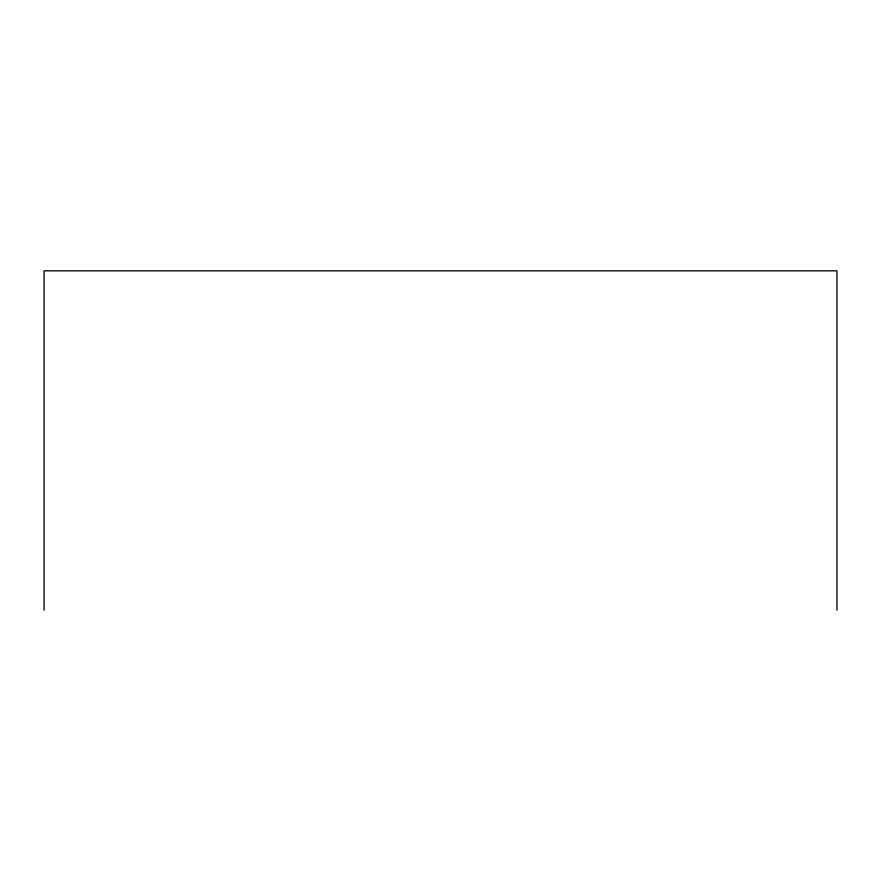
<?xml version="1.0" encoding="UTF-8"?>
<svg xmlns="http://www.w3.org/2000/svg" width="881" height="881" viewBox="0 0 881 881"><rect width="100%" height="100%" fill="white"/><g stroke="black" fill="none" stroke-linecap="round" stroke-linejoin="round"><path stroke-width="1.32" d="M836.95 610.17L836.95 270.83L44.05 270.83L44.05 610.17"/></g></svg>
